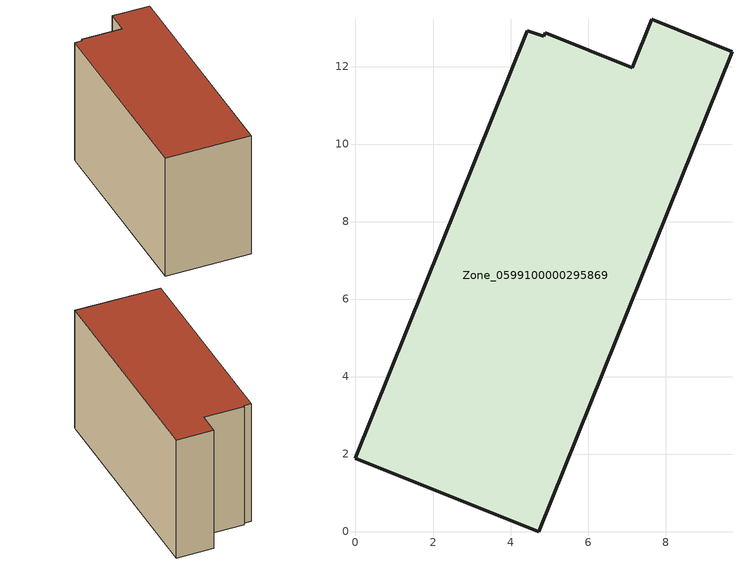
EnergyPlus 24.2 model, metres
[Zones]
Zone_0599100000295869
 floor ground (C_G): 4.73,0 0,1.89 4.43,12.92 4.85,12.78 4.89,12.88 7.15,11.97 7.65,13.21 9.72,12.38 z0.43
 wall outside (C_F): 0,1.89 4.73,0 9.72,12.38 7.65,13.21 7.15,11.97 4.89,12.88 4.85,12.78 4.43,12.92 0,1.89 z0.43:8.23
 roof outside (C_R): 7.15,11.97 4.89,12.88 4.85,12.78 4.43,12.92 0,1.89 4.73,0 9.72,12.38 7.65,13.21 z8.23
[BUILDING]
Pand.0599100000295869: North Axis=0; Terrain=City; Loads Convergence Tolerance Value=0.04; Temperature Convergence Tolerance Value=0.4; Solar Distribution=FullExterior; Maximum Number of Warmup Days=25; Minimum Number of Warmup Days=1
[Site:Location]
Rotterdam.The.Hague.AP_ZH_NLD Design_Conditions: Latitude=51.96; Longitude=4.45; Time Zone=1; Elevation=-4.5
[SITE:GROUNDTEMPERATURE:BUILDINGSURFACE]
18, 18, 18, 18, 18, 18, 18, 18, 18, 18, 18, 18
[MATERIAL] Thermal Absorptance=0.9; Solar Absorptance=0.7; Visible Absorptance=0.7
Name | Roughness | Thickness | Conductivity | Density | Specific Heat
G.TI.1975-1991 | MediumSmooth | 0.15 | 0.288461 | 540 | 1210
F.TI.1975-1991 | Rough | 0.3 | 0.230769 | 1920 | 840
R.TI.1975-1991 | MediumRough | 0.2 | 0.153846 | 1500 | 1000
[CONSTRUCTION]
C_G: G.TI.1975-1991
C_F: F.TI.1975-1991
C_R: R.TI.1975-1991
[ZONE]
Zone_0599100000295869: Type=1; Multiplier=1; Ceiling Height=Autocalculate; Volume=Autocalculate; Floor Area=autocalculate; Part of Total Floor Area=Yes
[ZONEINFILTRATION:DESIGNFLOWRATE]
Infil_Zone_0599100000295869: Zone or ZoneList or Space or SpaceList=Zone_0599100000295869; Schedule=AlwaysOn; Design Flow Rate Calculation Method=Flow/Area; Flow Rate per Floor Area=0.003; Constant Term Coefficient=1; Temperature Term Coefficient=0; Velocity Term Coefficient=0; Velocity Squared Term Coefficient=0
[HVACTEMPLATE:ZONE:IDEALLOADSAIRSYSTEM]
Zone_0599100000295869: Maximum Heating Supply Air Temperature=50; Minimum Cooling Supply Air Temperature=13; Maximum Heating Supply Air Humidity Ratio=0.0156; Minimum Cooling Supply Air Humidity Ratio=0.0077; Heating Limit=NoLimit; Cooling Limit=NoLimit; Dehumidification Control Type=ConstantSensibleHeatRatio; Cooling Sensible Heat Ratio=0.7; Dehumidification Setpoint=60; Humidification Control Type=None; Humidification Setpoint=30; Outdoor Air Method=None; Outdoor Air Flow Rate per Person=0.00944; Outdoor Air Flow Rate per Zone Floor Area=0; Outdoor Air Flow Rate per Zone=0; Demand Controlled Ventilation Type=None; Outdoor Air Economizer Type=NoEconomizer; Heat Recovery Type=None; Sensible Heat Recovery Effectiveness=0.7; Latent Heat Recovery Effectiveness=0.65
[ZONECONTROL:THERMOSTAT]
ThermostatControl_Zone_0599100000295869: Zone or ZoneList=Zone_0599100000295869; Control Type Schedule=DualSetpointControlType; Control 1=Thermostat_Zone_0599100000295869; Temperature Difference Between Cutout And Setpoint=0
[THERMOSTATSETPOINT:DUALSETPOINT]
Thermostat_Zone_0599100000295869: Heating Setpoint Temperature Schedule=HeatingSetpoint_Zone_0599100000295869; Cooling Setpoint Temperature Schedule=CoolingSetpoint_Zone_0599100000295869
[SCHEDULE:COMPACT]
HeatingSetpoint_Zone_0599100000295869: Through: 12/31, For: AllDays, Until: 24:00, 21
CoolingSetpoint_Zone_0599100000295869: Through: 12/31, For: AllDays, Until: 24:00, 24
DualSetpointControlType: Through: 12/31, For: AllDays, Until: 24:00, 4
AlwaysOn: Through: 12/31, For: AllDays, Until: 24:00, 1
